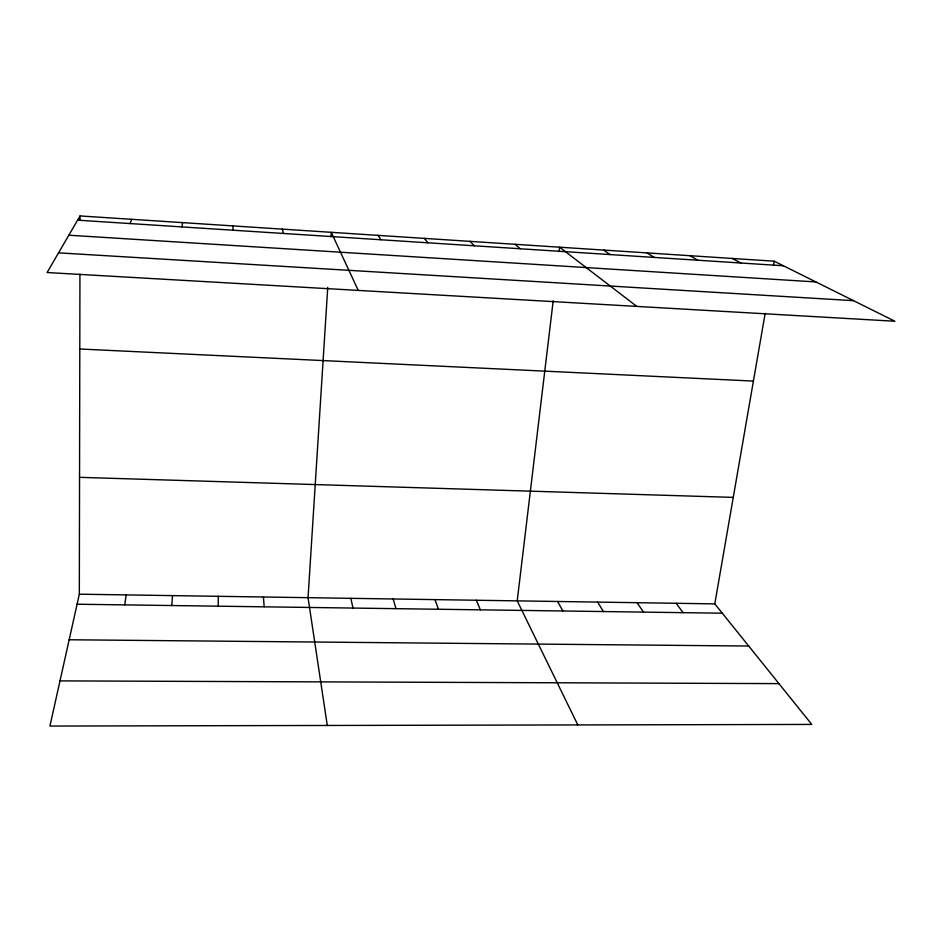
<?xml version="1.0" encoding="UTF-8"?>
<svg xmlns="http://www.w3.org/2000/svg" width="942" height="942" viewBox="0 0 942 942"><rect width="100%" height="100%" fill="white"/><g stroke="black" fill="none" stroke-linecap="round" stroke-linejoin="round"><path stroke-width="1.41" d="M765.151 313.368L714.801 603.881L811.769 724.433L49.926 726.058L79.328 594.19L79.94 274.157M80.035 220.334L80.046 215.942L774.194 261.193L894.9 321.246L47.1 272.532L80.046 215.942M327.745 287.392L308.046 597.675L327.286 725.458M330.972 236.689L331.243 232.321L358.231 290.407M171.797 605.541L172.504 595.603M553.201 300.769L517.217 600.866L577.811 724.928M559.101 251.573L559.63 247.204L636.804 306.409M181.971 226.904L182.571 222.63M124.744 604.882L126.204 594.897M773.464 265.409L774.194 261.193M130.149 223.56L131.656 219.309M59.994 680.889L778.952 683.621M69.166 639.759L748.713 646.035M77.091 604.222L722.302 613.207M79.328 594.19L714.801 603.881M79.552 477.335L733.265 497.388M79.787 348.999L753.423 381.074M58.545 252.856L853.546 300.675M68.825 235.217L815.902 281.941M77.585 220.169L783.379 265.762M732.334 258.461L740.871 263.018M689.944 255.706L697.845 260.239M647.048 252.903L654.266 257.425M603.61 250.077L610.145 254.564M515.097 244.308L520.208 248.759M470.011 241.364L474.379 245.803M424.336 238.385L427.951 242.8M676.168 603.292L683.127 612.665M637.098 602.703L643.504 612.112M378.095 235.37L380.921 239.763M597.581 602.091L603.422 611.558M557.629 601.491L562.88 610.993M476.334 600.242L480.396 609.839M434.992 599.618L438.43 609.25M393.167 598.971L395.958 608.662M282.353 229.13L283.53 233.463M350.86 598.335L352.991 608.061M263.419 596.992L264.184 606.825M232.792 225.903L233.098 230.213M218.238 596.31L218.273 606.189"/></g></svg>
